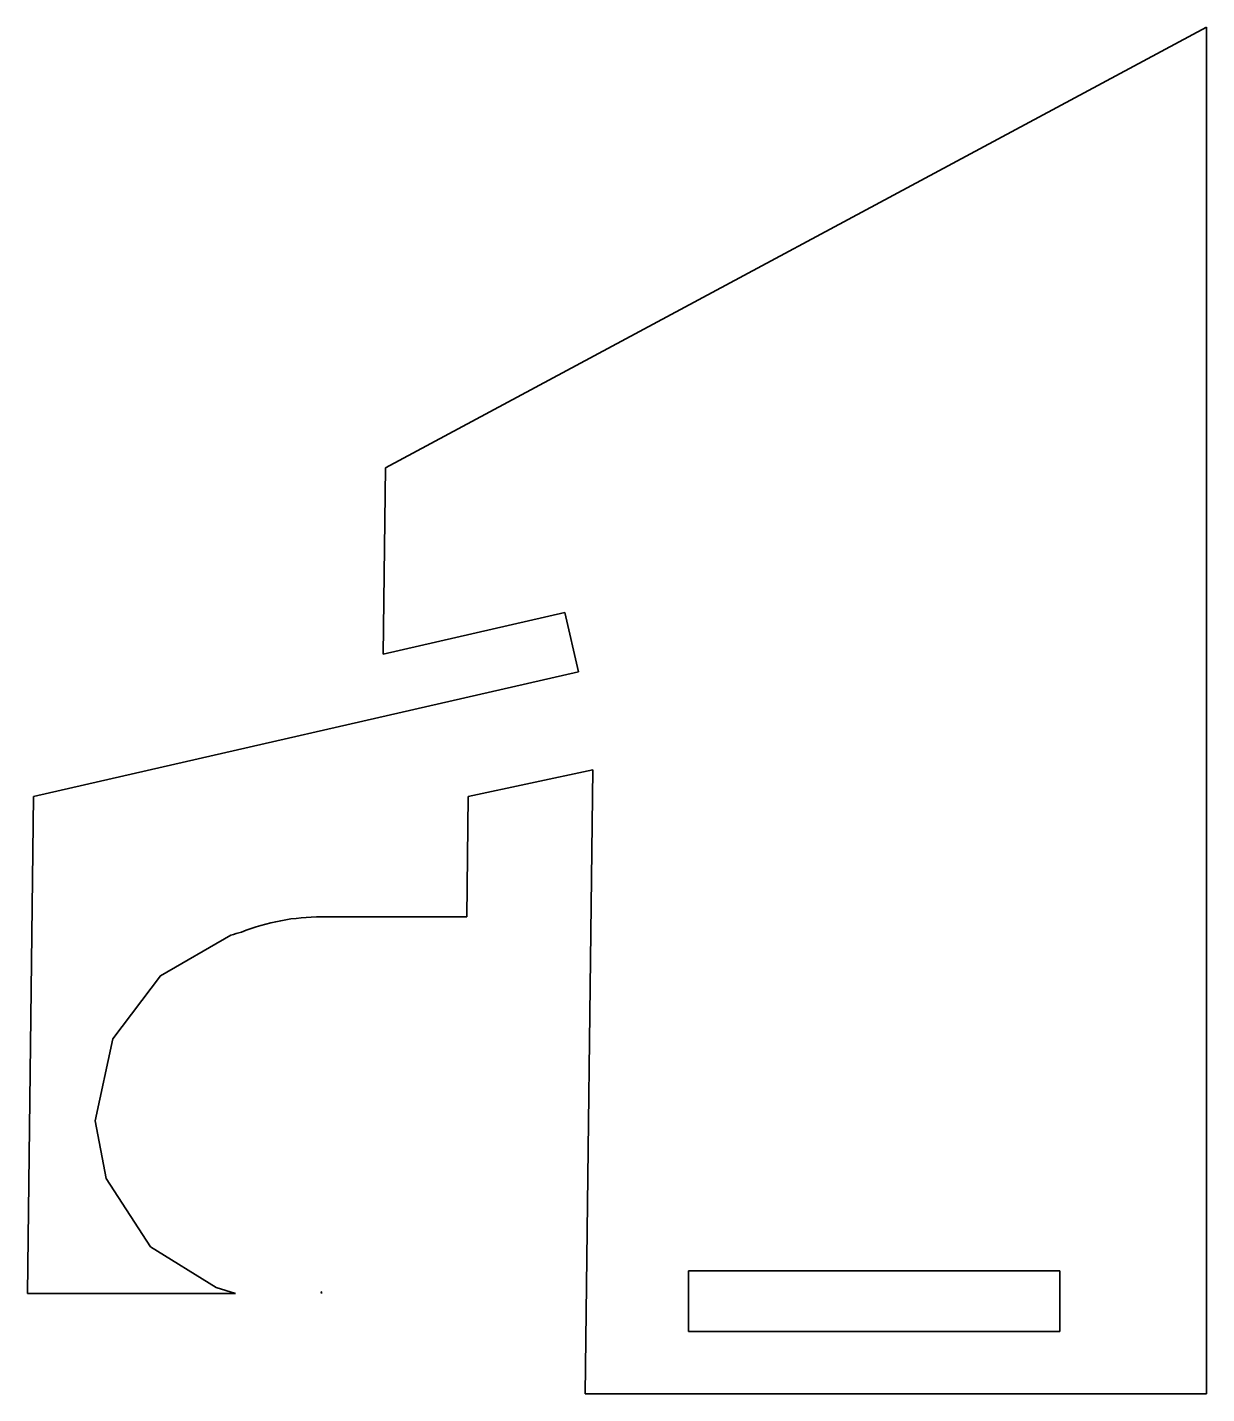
# Model space of a CAD drawing. Extents: x 89 to 184, y 69 to 179.
import ezdxf

# ---------------------------------------------------------------- set-up
doc = ezdxf.new("R2010")
doc.units = 0

msp = doc.modelspace()

# ---------------------------------------------------------------- linework, layer by layer
at = {"color": 7, "lineweight": 35}
for p, q in [((117.575684, 143.406189), (183.662445, 178.867981)), ((183.662445, 178.867981), (183.662445, 148.867981)), ((183.662445, 148.867981), (183.662445, 68.867981)), ((117.393616, 128.407288), (117.575684, 143.406189)), ((132.014954, 131.75647), (117.393616, 128.407288)), ((133.109009, 126.980164), (132.014954, 131.75647)), ((89.245056, 116.932648), (133.109009, 126.980164)), ((134.272095, 119.101746), (124.245056, 116.932648)), ((133.662415, 68.867981), (134.272095, 119.101746)), ((88.759644, 76.935608), (89.245056, 116.932648)), ((124.245056, 116.932648), (124.127625, 107.257538)), ((124.127625, 107.257538), (112.438965, 107.257538)), ((171.85672, 78.767975), (141.956726, 78.767975)), ((141.956726, 78.767975), (141.956726, 73.867981)), ((171.85672, 73.867981), (171.85672, 78.767975)), ((112.438965, 77.074738), (112.408691, 77.072113)), ((112.408691, 77.072113), (112.438965, 76.935608)), ((112.438965, 76.935608), (112.438965, 77.074738)), ((105.513855, 76.935608), (88.759644, 76.935608)), ((141.956726, 73.867981), (171.85672, 73.867981)), ((183.662445, 68.867981), (133.662415, 68.867981))]:
    msp.add_line(p, q, dxfattribs=at)
for points in [[(105.14679, 105.771606), (99.467041, 102.519714), (95.637024, 97.438568), (94.224365, 90.844482), (95.092163, 86.194763)], [(105.513855, 76.935608), (103.960999, 77.412811), (98.683594, 80.692841), (95.092163, 86.194763)]]:
    msp.add_lwpolyline(points, dxfattribs=at)
for centre, radius, start, end in [((112.440491, 89.731903), 17.525608, 90.005091, 111.581201), ((110.435852, 89.865631), 16.762291, 105.365374, 108.393108)]:
    msp.add_arc(centre, radius, start, end, dxfattribs=at)

doc.saveas('drawing.dxf')
